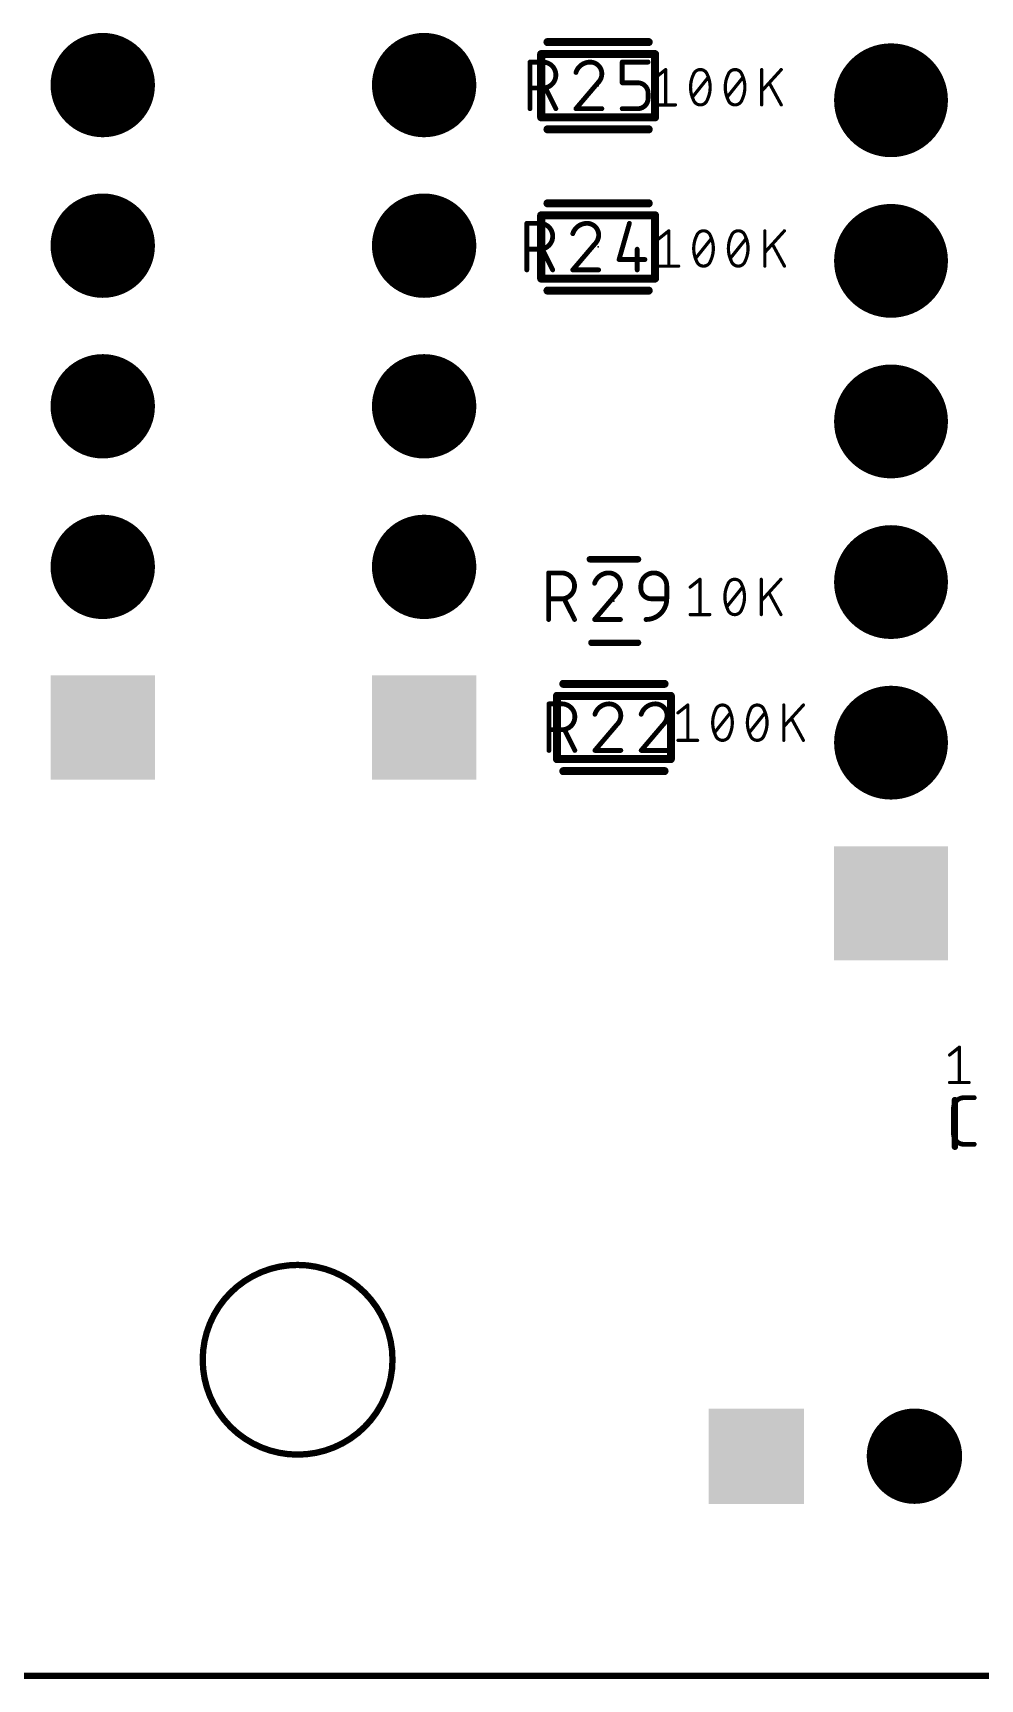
# Model space of a CAD drawing. Extents: x -0.1 to 70.1, y -0.1 to 54.
# Drawn here: x 12.82 to 27.79, y -0.05 to 25.99 of the extents above; entities that cross this region are included whole.
import ezdxf

# ---------------------------------------------------------------- set-up
doc = ezdxf.new("R2010")
doc.units = 0
for name, color, linetype in [('17', 110, 'CONTINUOUS'), ('20', 31, 'CONTINUOUS'), ('21', 253, 'CONTINUOUS'), ('23', 53, 'CONTINUOUS'), ('25', 253, 'CONTINUOUS'), ('27', 253, 'CONTINUOUS'), ('51', 253, 'CONTINUOUS')]:
    doc.layers.add(name, color=color, linetype=linetype)

# ---------------------------------------------------------------- blocks, each defined once
blk = doc.blocks.new('SQUAREP')
blk.add_solid([(-0.5, -0.5), (0.5, -0.5), (-0.5, 0.5), (0.5, 0.5)])
blk = doc.blocks.new('ROUNDP')
at = {"const_width": 0.5}
blk.add_lwpolyline([(0, -0.25, 1), (0, 0.25, 1), (0, -0.25)], format="xyb", dxfattribs=at)

msp = doc.modelspace()

# ---------------------------------------------------------------- linework, layer by layer
at = {"layer": '20', "const_width": 0.1}
msp.add_lwpolyline([(17, 3.5, 1), (17, 6.5, 1), (17, 3.5)], format="xyb", dxfattribs=at)
msp.add_lwpolyline([(5, 0), (65, 0)], dxfattribs=at)
at = {"layer": '21', "const_width": 0.127}
for points in [[(22.55, 25.84), (20.95, 25.84)], [(22.55, 24.46), (20.95, 24.46)], [(22.55, 23.29), (20.95, 23.29)], [(22.55, 21.91), (20.95, 21.91)], [(22.8, 15.69), (21.2, 15.69)], [(22.8, 14.31), (21.2, 14.31)]]:
    msp.add_lwpolyline(points, dxfattribs=at)
at = {"layer": '21', "const_width": 0.0635}
for points in [[(20.95, 25.8717, 1), (20.95, 25.8083)], [(22.55, 25.8083, 1), (22.55, 25.8717)], [(20.95, 24.4917, 1), (20.95, 24.4283)], [(22.55, 24.4283, 1), (22.55, 24.4917)], [(20.95, 23.3218, 1), (20.95, 23.2583)], [(22.55, 23.2583, 1), (22.55, 23.3218)], [(20.95, 21.9417, 1), (20.95, 21.8783)], [(22.55, 21.8783, 1), (22.55, 21.9417)], [(21.2, 15.7218, 1), (21.2, 15.6583)], [(22.8, 15.6583, 1), (22.8, 15.7218)], [(21.2, 14.3418, 1), (21.2, 14.2782)], [(22.8, 14.2782, 1), (22.8, 14.3418)]]:
    msp.add_lwpolyline(points, format="xyb", dxfattribs=at)
at = {"layer": '23'}
for p in [(21.75, 25.15), (21.75, 22.6), (22, 17), (22, 15)]:
    msp.add_point(p, dxfattribs=at)
at = {"layer": '25'}
for points, const_width in [([(20.6731, 24.787), (20.6731, 25.5236)], 0.0762), ([(20.6731, 25.5236), (20.8777, 25.5236)], 0.0762), ([(22.1311, 25.1962), (22.1311, 25.5236)], 0.0762), ([(22.1311, 25.5236), (22.5403, 25.5236)], 0.0762), ([(20.8777, 25.1143), (20.6731, 25.1143)], 0.0762), ([(21.0824, 24.787), (20.9187, 25.1143)], 0.0762), ([(21.7474, 25.1962), (21.3995, 24.787)], 0.0762), ([(22.3766, 25.1962), (22.1311, 25.1962)], 0.0762), ([(22.5403, 24.9506), (22.5403, 25.0325)], 0.0762), ([(21.3995, 24.787), (21.8088, 24.787)], 0.0762), ([(22.1311, 24.787), (22.3766, 24.787)], 0.0762), ([(20.6231, 22.237), (20.6231, 22.9736)], 0.0762), ([(20.6231, 22.9736), (20.8277, 22.9736)], 0.0762), ([(22.2447, 22.9736), (22.0811, 22.4006)], 0.0762), ([(21.6974, 22.6462), (21.3495, 22.237)], 0.0762), ([(20.8277, 22.5643), (20.6231, 22.5643)], 0.0762), ([(21.0324, 22.237), (20.8687, 22.5643)], 0.0762), ([(22.0811, 22.4006), (22.4903, 22.4006)], 0.0762), ([(22.3675, 22.5643), (22.3675, 22.237)], 0.0762), ([(21.3495, 22.237), (21.7588, 22.237)], 0.0762), ([(20.9681, 16.7081), (20.9681, 17.4447)], 0.0762), ([(20.9681, 17.4447), (21.1727, 17.4447)], 0.0762), ([(22.426, 17.1992), (22.426, 17.2401)], 0.0762), ([(22.8352, 17.2401), (22.8352, 17.0355)], 0.0762), ([(21.1727, 17.0355), (20.9681, 17.0355)], 0.0762), ([(21.3773, 16.7081), (21.2136, 17.0355)], 0.0762), ([(22.0423, 17.1173), (21.6945, 16.7081)], 0.0762), ([(22.8352, 17.0355), (22.5897, 17.0355)], 0.0762), ([(21.6945, 16.7081), (22.1037, 16.7081)], 0.0762), ([(20.9731, 14.637), (20.9731, 15.3736)], 0.0762), ([(20.9731, 15.3736), (21.1777, 15.3736)], 0.0762), ([(21.1777, 14.9643), (20.9731, 14.9643)], 0.0762), ([(21.3824, 14.637), (21.2187, 14.9643)], 0.0762), ([(22.0474, 15.0462), (21.6995, 14.637)], 0.0762), ([(22.7789, 15.0462), (22.4311, 14.637)], 0.0762), ([(21.6995, 14.637), (22.1088, 14.637)], 0.0762), ([(22.4311, 14.637), (22.8403, 14.637)], 0.0762), ([(27.3054, 9.82), (27.4606, 9.9442)], 0.0508), ([(27.4606, 9.9442), (27.4606, 9.3854)], 0.0508), ([(27.3054, 9.3854), (27.6158, 9.3854)], 0.0508), ([(27.5318, 9.1447), (27.6955, 9.1447)], 0.0762), ([(27.3681, 8.5718), (27.3681, 8.981)], 0.0762), ([(27.6955, 8.4081), (27.5318, 8.4081)], 0.0762)]:
    msp.add_lwpolyline(points, dxfattribs=dict(at, const_width=const_width))
for points, const_width in [([(20.6922, 25.5236, 1), (20.6541, 25.5236)], 0.0381), ([(20.6731, 25.5426, 1), (20.6731, 25.5045)], 0.0381), ([(20.8777, 25.1143, 1), (20.8777, 25.5236)], 0.0762), ([(20.8777, 25.5426, 1), (20.8777, 25.5045)], 0.0381), ([(20.8777, 25.5045, 1), (20.8777, 25.5426)], 0.0381), ([(21.6246, 25.5236, 0.3252), (21.3995, 25.3599)], 0.0762), ([(21.8088, 25.3394, 0.4142), (21.6246, 25.5236)], 0.0762), ([(21.6246, 25.5426, 1), (21.6246, 25.5045)], 0.0381), ([(21.6246, 25.5045, 1), (21.6246, 25.5426)], 0.0381), ([(22.1501, 25.5236, 1), (22.112, 25.5236)], 0.0381), ([(22.1311, 25.5426, 1), (22.1311, 25.5045)], 0.0381), ([(22.5403, 25.5045, 1), (22.5403, 25.5426)], 0.0381), ([(21.3814, 25.3657, 1), (21.4177, 25.354)], 0.0381), ([(21.7474, 25.1962, 0.2053), (21.8088, 25.3394)], 0.0762), ([(21.8278, 25.3394, 1), (21.7897, 25.3394)], 0.0381), ([(21.7897, 25.3394, 1), (21.8278, 25.3394)], 0.0381), ([(20.6731, 25.1334, 1), (20.6731, 25.0953)], 0.0381), ([(20.8777, 25.1334, 1), (20.8777, 25.0953)], 0.0381), ([(20.8777, 25.0953, 1), (20.8777, 25.1334)], 0.0381), ([(20.9357, 25.1229, 1), (20.9016, 25.1058)], 0.0381), ([(21.7342, 25.21, 1), (21.7605, 25.1824)], 0.0381), ([(21.7619, 25.1838, 1), (21.7329, 25.2085)], 0.0381), ([(22.112, 25.1962, 1), (22.1501, 25.1962)], 0.0381), ([(22.1311, 25.2152, 1), (22.1311, 25.1771)], 0.0381), ([(22.5403, 25.0325, 0.4142), (22.3766, 25.1962)], 0.0762), ([(22.3766, 25.2152, 1), (22.3766, 25.1771)], 0.0381), ([(22.3766, 25.1771, 1), (22.3766, 25.2152)], 0.0381), ([(22.5593, 25.0325, 1), (22.5212, 25.0325)], 0.0381), ([(22.5212, 25.0325, 1), (22.5593, 25.0325)], 0.0381), ([(20.6541, 24.787, 1), (20.6922, 24.787)], 0.0381), ([(21.0653, 24.7784, 1), (21.0994, 24.7955)], 0.0381), ([(21.3995, 24.806, 1), (21.3995, 24.7679)], 0.0381), ([(21.385, 24.7993, 1), (21.4141, 24.7746)], 0.0381), ([(21.8088, 24.7679, 1), (21.8088, 24.806)], 0.0381), ([(22.1311, 24.806, 1), (22.1311, 24.7679)], 0.0381), ([(22.3766, 24.787, 0.4142), (22.5403, 24.9506)], 0.0762), ([(22.3766, 24.806, 1), (22.3766, 24.7679)], 0.0381), ([(22.3766, 24.7679, 1), (22.3766, 24.806)], 0.0381), ([(22.5593, 24.9506, 1), (22.5212, 24.9506)], 0.0381), ([(22.5212, 24.9506, 1), (22.5593, 24.9506)], 0.0381), ([(20.6422, 22.9736, 1), (20.6041, 22.9736)], 0.0381), ([(20.6231, 22.9926, 1), (20.6231, 22.9545)], 0.0381), ([(20.8277, 22.5643, 1), (20.8277, 22.9736)], 0.0762), ([(20.8277, 22.9926, 1), (20.8277, 22.9545)], 0.0381), ([(20.8277, 22.9545, 1), (20.8277, 22.9926)], 0.0381), ([(21.5746, 22.9736, 0.3252), (21.3495, 22.8099)], 0.0762), ([(21.7588, 22.7894, 0.4142), (21.5746, 22.9736)], 0.0762), ([(21.5746, 22.9926, 1), (21.5746, 22.9545)], 0.0381), ([(21.5746, 22.9545, 1), (21.5746, 22.9926)], 0.0381), ([(22.2631, 22.9683, 1), (22.2264, 22.9788)], 0.0381), ([(21.3314, 22.8157, 1), (21.3677, 22.804)], 0.0381), ([(21.6842, 22.66, 1), (21.7105, 22.6324)], 0.0381), ([(21.6974, 22.6462, 0.2053), (21.7588, 22.7894)], 0.0762), ([(21.7119, 22.6338, 1), (21.6829, 22.6585)], 0.0381), ([(21.7778, 22.7894, 1), (21.7397, 22.7894)], 0.0381), ([(21.7397, 22.7894, 1), (21.7778, 22.7894)], 0.0381), ([(20.6231, 22.5834, 1), (20.6231, 22.5453)], 0.0381), ([(20.8277, 22.5834, 1), (20.8277, 22.5453)], 0.0381), ([(20.8277, 22.5453, 1), (20.8277, 22.5834)], 0.0381), ([(20.8857, 22.5729, 1), (20.8516, 22.5558)], 0.0381), ([(22.0627, 22.4059, 1), (22.0994, 22.3954)], 0.0381), ([(22.0811, 22.4197, 1), (22.0811, 22.3816)], 0.0381), ([(22.3866, 22.5643, 1), (22.3485, 22.5643)], 0.0381), ([(22.4903, 22.3816, 1), (22.4903, 22.4197)], 0.0381), ([(20.6041, 22.237, 1), (20.6422, 22.237)], 0.0381), ([(21.0153, 22.2284, 1), (21.0494, 22.2455)], 0.0381), ([(21.3495, 22.256, 1), (21.3495, 22.2179)], 0.0381), ([(21.335, 22.2493, 1), (21.3641, 22.2246)], 0.0381), ([(21.7588, 22.2179, 1), (21.7588, 22.256)], 0.0381), ([(22.3485, 22.237, 1), (22.3866, 22.237)], 0.0381), ([(20.9871, 17.4447, 1), (20.949, 17.4447)], 0.0381), ([(20.9681, 17.4638, 1), (20.9681, 17.4257)], 0.0381), ([(21.1727, 17.0355, 1), (21.1727, 17.4447)], 0.0762), ([(21.1727, 17.4638, 1), (21.1727, 17.4257)], 0.0381), ([(21.1727, 17.4257, 1), (21.1727, 17.4638)], 0.0381), ([(21.9196, 17.4447, 0.3252), (21.6945, 17.281)], 0.0762), ([(22.1037, 17.2606, 0.4142), (21.9196, 17.4447)], 0.0762), ([(21.9196, 17.4638, 1), (21.9196, 17.4257)], 0.0381), ([(21.9196, 17.4257, 1), (21.9196, 17.4637)], 0.0381), ([(22.8352, 17.2401, 1), (22.426, 17.2401)], 0.0762), ([(21.6764, 17.2869, 1), (21.7126, 17.2751)], 0.0381), ([(22.0423, 17.1173, 0.2053), (22.1037, 17.2606)], 0.0762), ([(22.1228, 17.2605, 1), (22.0847, 17.2606)], 0.0381), ([(22.0847, 17.2606, 1), (22.1228, 17.2606)], 0.0381), ([(22.426, 17.1992, 0.4142), (22.5897, 17.0355)], 0.0762), ([(22.4451, 17.2401, 1), (22.407, 17.2401)], 0.0381), ([(22.407, 17.2401, 1), (22.4451, 17.2401)], 0.0381), ([(22.4451, 17.1992, 1), (22.407, 17.1992)], 0.0381), ([(22.407, 17.1992, 1), (22.4451, 17.1992)], 0.0381), ([(22.8543, 17.2401, 1), (22.8162, 17.2401)], 0.0381), ([(22.8162, 17.2401, 1), (22.8543, 17.2401)], 0.0381), ([(20.9681, 17.0545, 1), (20.9681, 17.0164)], 0.0381), ([(21.1727, 17.0545, 1), (21.1727, 17.0164)], 0.0381), ([(21.1727, 17.0164, 1), (21.1727, 17.0545)], 0.0381), ([(21.2307, 17.044, 1), (21.1966, 17.027)], 0.0381), ([(22.0292, 17.1311, 1), (22.0555, 17.1035)], 0.0381), ([(22.0569, 17.105, 1), (22.0278, 17.1297)], 0.0381), ([(22.5079, 16.7081, 0.4142), (22.8352, 17.0355)], 0.0762), ([(22.5897, 17.0545, 1), (22.5897, 17.0164)], 0.0381), ([(22.5897, 17.0164, 1), (22.5897, 17.0545)], 0.0381), ([(22.8543, 17.0355, 1), (22.8162, 17.0355)], 0.0381), ([(22.8162, 17.0355, 1), (22.8543, 17.0355)], 0.0381), ([(22.8352, 17.0164, 1), (22.8352, 17.0545)], 0.0381), ([(20.949, 16.7081, 1), (20.9871, 16.7081)], 0.0381), ([(21.3603, 16.6996, 1), (21.3944, 16.7166)], 0.0381), ([(21.6945, 16.7272, 1), (21.6945, 16.6891)], 0.0381), ([(21.68, 16.7204, 1), (21.709, 16.6958)], 0.0381), ([(22.1037, 16.6891, 1), (22.1037, 16.7272)], 0.0381), ([(22.5079, 16.7271, 1), (22.5079, 16.689)], 0.0381), ([(20.9731, 15.3926, 1), (20.9731, 15.3545)], 0.0381), ([(20.9922, 15.3736, 1), (20.9541, 15.3736)], 0.0381), ([(21.1777, 14.9643, 1), (21.1777, 15.3736)], 0.0762), ([(21.1777, 15.3926, 1), (21.1777, 15.3545)], 0.0381), ([(21.1777, 15.3545, 1), (21.1777, 15.3926)], 0.0381), ([(21.9246, 15.3736, 0.3252), (21.6995, 15.2099)], 0.0762), ([(22.1088, 15.1894, 0.4142), (21.9246, 15.3736)], 0.0762), ([(21.9246, 15.3926, 1), (21.9246, 15.3545)], 0.0381), ([(21.9246, 15.3545, 1), (21.9246, 15.3926)], 0.0381), ([(22.6561, 15.3736, 0.3252), (22.4311, 15.2099)], 0.0762), ([(22.8403, 15.1894, 0.4142), (22.6561, 15.3736)], 0.0762), ([(22.6561, 15.3926, 1), (22.6561, 15.3545)], 0.0381), ([(22.6561, 15.3545, 1), (22.6561, 15.3926)], 0.0381), ([(21.6814, 15.2157, 1), (21.7177, 15.204)], 0.0381), ([(22.0474, 15.0462, 0.2053), (22.1088, 15.1894)], 0.0762), ([(22.1278, 15.1894, 1), (22.0897, 15.1894)], 0.0381), ([(22.0897, 15.1894, 1), (22.1278, 15.1894)], 0.0381), ([(22.4129, 15.2157, 1), (22.4492, 15.204)], 0.0381), ([(22.7789, 15.0462, 0.2053), (22.8403, 15.1894)], 0.0762), ([(22.8593, 15.1894, 1), (22.8212, 15.1894)], 0.0381), ([(22.8212, 15.1894, 1), (22.8593, 15.1894)], 0.0381), ([(20.9731, 14.9834, 1), (20.9731, 14.9453)], 0.0381), ([(21.1777, 14.9834, 1), (21.1777, 14.9453)], 0.0381), ([(21.1777, 14.9453, 1), (21.1777, 14.9834)], 0.0381), ([(21.2357, 14.9729, 1), (21.2016, 14.9558)], 0.0381), ([(22.0342, 15.06, 1), (22.0605, 15.0324)], 0.0381), ([(22.0619, 15.0338, 1), (22.0329, 15.0585)], 0.0381), ([(22.7658, 15.06, 1), (22.792, 15.0324)], 0.0381), ([(22.7934, 15.0338, 1), (22.7644, 15.0585)], 0.0381), ([(20.9541, 14.637, 1), (20.9922, 14.637)], 0.0381), ([(21.3653, 14.6284, 1), (21.3994, 14.6455)], 0.0381), ([(21.6995, 14.656, 1), (21.6995, 14.6179)], 0.0381), ([(21.685, 14.6493, 1), (21.7141, 14.6246)], 0.0381), ([(22.1088, 14.6179, 1), (22.1088, 14.656)], 0.0381), ([(22.4165, 14.6493, 1), (22.4456, 14.6246)], 0.0381), ([(22.4311, 14.656, 1), (22.4311, 14.6179)], 0.0381), ([(22.8403, 14.6179, 1), (22.8403, 14.656)], 0.0381), ([(27.4733, 9.9442, 1), (27.4479, 9.9442)], 0.0254), ([(27.4686, 9.9343, 1), (27.4527, 9.9541)], 0.0254), ([(27.2975, 9.8299, 1), (27.3133, 9.8101)], 0.0254), ([(27.3054, 9.3981, 1), (27.3054, 9.3727)], 0.0254), ([(27.4479, 9.3854, 1), (27.4733, 9.3854)], 0.0254), ([(27.6158, 9.3727, 1), (27.6158, 9.3981)], 0.0254), ([(27.5318, 9.1447, 0.4142), (27.3681, 8.981)], 0.0762), ([(27.5318, 9.1638, 1), (27.5318, 9.1257)], 0.0381), ([(27.5318, 9.1257, 1), (27.5318, 9.1637)], 0.0381), ([(27.6955, 9.1257, 1), (27.6955, 9.1638)], 0.0381), ([(27.3872, 8.981, 1), (27.3491, 8.981)], 0.0381), ([(27.3491, 8.981, 1), (27.3872, 8.981)], 0.0381), ([(27.3681, 8.5718, 0.4142), (27.5318, 8.4081)], 0.0762), ([(27.3872, 8.5718, 1), (27.3491, 8.5718)], 0.0381), ([(27.3491, 8.5718, 1), (27.3872, 8.5718)], 0.0381), ([(27.5318, 8.4272, 1), (27.5318, 8.3891)], 0.0381), ([(27.5318, 8.3891, 1), (27.5318, 8.4272)], 0.0381), ([(27.6955, 8.3891, 1), (27.6955, 8.4272)], 0.0381)]:
    msp.add_lwpolyline(points, format="xyb", dxfattribs=dict(at, const_width=const_width))
at = {"layer": '27', "const_width": 0.0508}
for points in [[(22.6624, 25.2814), (22.8177, 25.4055)], [(22.8177, 25.4055), (22.8177, 24.8467)], [(23.2421, 24.9709), (23.4905, 25.2814)], [(23.7908, 24.9709), (24.0391, 25.2814)], [(24.3349, 24.8467), (24.3349, 25.4055)], [(24.6454, 25.4055), (24.3349, 25.064)], [(24.6454, 24.8467), (24.4591, 25.1882)], [(22.6624, 24.8467), (22.9729, 24.8467)], [(22.7124, 22.7314), (22.8677, 22.8555)], [(22.8677, 22.8555), (22.8677, 22.2967)], [(23.2921, 22.4209), (23.5405, 22.7314)], [(23.8408, 22.4209), (24.0891, 22.7314)], [(24.3849, 22.2967), (24.3849, 22.8555)], [(24.6954, 22.8555), (24.3849, 22.514)], [(24.6954, 22.2967), (24.5091, 22.6382)], [(22.7124, 22.2967), (23.0229, 22.2967)], [(23.2054, 17.22), (23.3606, 17.3442)], [(23.3606, 17.3442), (23.3606, 16.7854)], [(23.7851, 16.9096), (24.0334, 17.22)], [(24.3293, 16.7854), (24.3293, 17.3442)], [(24.6397, 17.3442), (24.3293, 17.0027)], [(24.6397, 16.7854), (24.4534, 17.1269)], [(23.2054, 16.7854), (23.5158, 16.7854)], [(23.0124, 15.2314), (23.1677, 15.3555)], [(23.1677, 15.3555), (23.1677, 14.7967)], [(24.6849, 14.7967), (24.6849, 15.3555)], [(24.9954, 15.3555), (24.6849, 15.014)], [(23.5921, 14.9209), (23.8405, 15.2314)], [(24.1408, 14.9209), (24.3891, 15.2314)], [(24.9954, 14.7967), (24.8091, 15.1382)], [(23.0124, 14.7967), (23.3229, 14.7967)]]:
    msp.add_lwpolyline(points, dxfattribs=at)
at = {"layer": '27'}
for points, const_width in [([(22.6545, 25.2913, 1), (22.6704, 25.2714)], 0.0254), ([(22.8304, 25.4055, 1), (22.805, 25.4055)], 0.0254), ([(22.8256, 25.3956, 1), (22.8097, 25.4154)], 0.0254), ([(23.2576, 25.3279, 0.1139), (23.2111, 25.1261)], 0.0508), ([(23.3663, 25.4055, 0.3205), (23.2576, 25.3279)], 0.0508), ([(23.2456, 25.332, 1), (23.2697, 25.3238)], 0.0254), ([(23.2691, 25.3224, 1), (23.2462, 25.3335)], 0.0254), ([(23.475, 25.3279, 0.3205), (23.3663, 25.4055)], 0.0508), ([(23.3663, 25.4182, 1), (23.3663, 25.3928)], 0.0254), ([(23.3663, 25.3928, 1), (23.3663, 25.4182)], 0.0254), ([(23.4864, 25.3335, 1), (23.4635, 25.3224)], 0.0254), ([(23.5215, 25.1261, 0.1139), (23.475, 25.3279)], 0.0508), ([(23.4629, 25.3238, 1), (23.487, 25.332)], 0.0254), ([(23.5004, 25.2734, 1), (23.4806, 25.2893)], 0.0254), ([(23.8063, 25.3279, 0.1139), (23.7597, 25.1261)], 0.0508), ([(23.9149, 25.4055, 0.3205), (23.8063, 25.3279)], 0.0508), ([(23.7943, 25.332, 1), (23.8183, 25.3238)], 0.0254), ([(23.8177, 25.3224, 1), (23.7949, 25.3335)], 0.0254), ([(24.0236, 25.3279, 0.3205), (23.9149, 25.4055)], 0.0508), ([(23.9149, 25.4182, 1), (23.9149, 25.3928)], 0.0254), ([(23.9149, 25.3928, 1), (23.9149, 25.4182)], 0.0254), ([(24.0702, 25.1261, 0.1139), (24.0236, 25.3279)], 0.0508), ([(24.035, 25.3335, 1), (24.0122, 25.3224)], 0.0254), ([(24.0116, 25.3238, 1), (24.0356, 25.332)], 0.0254), ([(24.049, 25.2734, 1), (24.0292, 25.2893)], 0.0254), ([(24.3476, 25.4055, 1), (24.3222, 25.4055)], 0.0254), ([(24.6548, 25.397, 1), (24.636, 25.4141)], 0.0254), ([(23.2111, 25.1261, 0.1139), (23.2576, 24.9243)], 0.0508), ([(23.2238, 25.1261, 1), (23.1984, 25.1261)], 0.0254), ([(23.1984, 25.1261, 1), (23.2238, 25.1261)], 0.0254), ([(23.475, 24.9243, 0.1139), (23.5215, 25.1261)], 0.0508), ([(23.5342, 25.1261, 1), (23.5088, 25.1261)], 0.0254), ([(23.5088, 25.1261, 1), (23.5342, 25.1261)], 0.0254), ([(23.7597, 25.1261, 0.1139), (23.8063, 24.9243)], 0.0508), ([(23.7724, 25.1261, 1), (23.747, 25.1261)], 0.0254), ([(23.747, 25.1261, 1), (23.7724, 25.1261)], 0.0254), ([(24.0236, 24.9243, 0.1139), (24.0702, 25.1261)], 0.0508), ([(24.0829, 25.1261, 1), (24.0575, 25.1261)], 0.0254), ([(24.0575, 25.1261, 1), (24.0829, 25.1261)], 0.0254), ([(24.3255, 25.0726, 1), (24.3443, 25.0555)], 0.0254), ([(24.4703, 25.1943, 1), (24.448, 25.1821)], 0.0254), ([(22.6624, 24.8594, 1), (22.6624, 24.834)], 0.0254), ([(22.805, 24.8467, 1), (22.8304, 24.8467)], 0.0254), ([(22.9729, 24.834, 1), (22.9729, 24.8594)], 0.0254), ([(23.2322, 24.9788, 1), (23.252, 24.963)], 0.0254), ([(23.2697, 24.9285, 1), (23.2456, 24.9202)], 0.0254), ([(23.2576, 24.9243, 0.3205), (23.3663, 24.8467)], 0.0508), ([(23.2462, 24.9188, 1), (23.2691, 24.9299)], 0.0254), ([(23.3663, 24.8467, 0.3205), (23.4749, 24.9243)], 0.0508), ([(23.3663, 24.8594, 1), (23.3663, 24.834)], 0.0254), ([(23.3663, 24.834, 1), (23.3663, 24.8594)], 0.0254), ([(23.4635, 24.9299, 1), (23.4864, 24.9188)], 0.0254), ([(23.487, 24.9202, 1), (23.4629, 24.9285)], 0.0254), ([(23.7808, 24.9788, 1), (23.8007, 24.963)], 0.0254), ([(23.8063, 24.9243, 0.3205), (23.9149, 24.8467)], 0.0508), ([(23.8183, 24.9285, 1), (23.7943, 24.9202)], 0.0254), ([(23.7949, 24.9188, 1), (23.8177, 24.9299)], 0.0254), ([(23.9149, 24.8467, 0.3205), (24.0236, 24.9243)], 0.0508), ([(23.9149, 24.8594, 1), (23.9149, 24.834)], 0.0254), ([(23.9149, 24.834, 1), (23.9149, 24.8594)], 0.0254), ([(24.0122, 24.9299, 1), (24.035, 24.9188)], 0.0254), ([(24.0356, 24.9202, 1), (24.0116, 24.9285)], 0.0254), ([(24.3222, 24.8467, 1), (24.3476, 24.8467)], 0.0254), ([(24.6342, 24.8406, 1), (24.6565, 24.8528)], 0.0254), ([(22.7045, 22.7413, 1), (22.7204, 22.7214)], 0.0254), ([(22.8804, 22.8555, 1), (22.855, 22.8555)], 0.0254), ([(22.8756, 22.8456, 1), (22.8597, 22.8654)], 0.0254), ([(23.3076, 22.7779, 0.1139), (23.2611, 22.5761)], 0.0508), ([(23.4163, 22.8555, 0.3205), (23.3076, 22.7779)], 0.0508), ([(23.2956, 22.782, 1), (23.3197, 22.7738)], 0.0254), ([(23.3191, 22.7724, 1), (23.2962, 22.7835)], 0.0254), ([(23.525, 22.7779, 0.3205), (23.4163, 22.8555)], 0.0508), ([(23.4163, 22.8682, 1), (23.4163, 22.8428)], 0.0254), ([(23.4163, 22.8428, 1), (23.4163, 22.8682)], 0.0254), ([(23.5364, 22.7835, 1), (23.5135, 22.7724)], 0.0254), ([(23.5715, 22.5761, 0.1139), (23.525, 22.7779)], 0.0508), ([(23.5129, 22.7738, 1), (23.537, 22.782)], 0.0254), ([(23.5504, 22.7234, 1), (23.5306, 22.7393)], 0.0254), ([(23.8563, 22.7779, 0.1139), (23.8097, 22.5761)], 0.0508), ([(23.9649, 22.8555, 0.3205), (23.8563, 22.7779)], 0.0508), ([(23.8443, 22.782, 1), (23.8683, 22.7738)], 0.0254), ([(23.8677, 22.7724, 1), (23.8449, 22.7835)], 0.0254), ([(24.0736, 22.7779, 0.3205), (23.9649, 22.8555)], 0.0508), ([(23.9649, 22.8682, 1), (23.9649, 22.8428)], 0.0254), ([(23.9649, 22.8428, 1), (23.9649, 22.8682)], 0.0254), ([(24.1202, 22.5761, 0.1139), (24.0736, 22.7779)], 0.0508), ([(24.085, 22.7835, 1), (24.0622, 22.7724)], 0.0254), ([(24.0616, 22.7738, 1), (24.0856, 22.782)], 0.0254), ([(24.099, 22.7234, 1), (24.0792, 22.7393)], 0.0254), ([(24.3976, 22.8555, 1), (24.3722, 22.8555)], 0.0254), ([(24.5203, 22.6443, 1), (24.498, 22.6321)], 0.0254), ([(24.7048, 22.847, 1), (24.686, 22.8641)], 0.0254), ([(23.2611, 22.5761, 0.1139), (23.3076, 22.3743)], 0.0508), ([(23.2738, 22.5761, 1), (23.2484, 22.5761)], 0.0254), ([(23.2484, 22.5761, 1), (23.2738, 22.5761)], 0.0254), ([(23.2822, 22.4288, 1), (23.302, 22.413)], 0.0254), ([(23.3197, 22.3785, 1), (23.2956, 22.3702)], 0.0254), ([(23.3076, 22.3743, 0.3205), (23.4163, 22.2967)], 0.0508), ([(23.2962, 22.3688, 1), (23.3191, 22.3799)], 0.0254), ([(23.4163, 22.2967, 0.3205), (23.525, 22.3743)], 0.0508), ([(23.5135, 22.3799, 1), (23.5364, 22.3688)], 0.0254), ([(23.525, 22.3743, 0.1139), (23.5715, 22.5761)], 0.0508), ([(23.537, 22.3702, 1), (23.5129, 22.3785)], 0.0254), ([(23.5842, 22.5761, 1), (23.5588, 22.5761)], 0.0254), ([(23.5588, 22.5761, 1), (23.5842, 22.5761)], 0.0254), ([(23.8097, 22.5761, 0.1139), (23.8563, 22.3743)], 0.0508), ([(23.8224, 22.5761, 1), (23.797, 22.5761)], 0.0254), ([(23.797, 22.5761, 1), (23.8224, 22.5761)], 0.0254), ([(23.8308, 22.4288, 1), (23.8507, 22.413)], 0.0254), ([(23.8563, 22.3743, 0.3205), (23.9649, 22.2967)], 0.0508), ([(23.8683, 22.3785, 1), (23.8443, 22.3702)], 0.0254), ([(23.8449, 22.3688, 1), (23.8677, 22.3799)], 0.0254), ([(23.9649, 22.2967, 0.3205), (24.0736, 22.3743)], 0.0508), ([(24.0736, 22.3743, 0.1139), (24.1202, 22.5761)], 0.0508), ([(24.0622, 22.3799, 1), (24.085, 22.3688)], 0.0254), ([(24.0856, 22.3702, 1), (24.0616, 22.3785)], 0.0254), ([(24.1329, 22.5761, 1), (24.1075, 22.5761)], 0.0254), ([(24.1075, 22.5761, 1), (24.1329, 22.5761)], 0.0254), ([(24.3755, 22.5226, 1), (24.3943, 22.5055)], 0.0254), ([(22.7124, 22.3094, 1), (22.7124, 22.284)], 0.0254), ([(22.855, 22.2967, 1), (22.8804, 22.2967)], 0.0254), ([(23.0229, 22.284, 1), (23.0229, 22.3094)], 0.0254), ([(23.4163, 22.3094, 1), (23.4163, 22.284)], 0.0254), ([(23.4163, 22.284, 1), (23.4163, 22.3094)], 0.0254), ([(23.9649, 22.3094, 1), (23.9649, 22.284)], 0.0254), ([(23.9649, 22.284, 1), (23.9649, 22.3094)], 0.0254), ([(24.3722, 22.2967, 1), (24.3976, 22.2967)], 0.0254), ([(24.6842, 22.2906, 1), (24.7065, 22.3028)], 0.0254), ([(23.1975, 17.2299, 1), (23.2133, 17.2101)], 0.0254), ([(23.3733, 17.3442, 1), (23.3479, 17.3442)], 0.0254), ([(23.3686, 17.3343, 1), (23.3527, 17.3541)], 0.0254), ([(23.8006, 17.2666, 0.1139), (23.754, 17.0648)], 0.0508), ([(23.9093, 17.3442, 0.3205), (23.8006, 17.2666)], 0.0508), ([(23.7886, 17.2707, 1), (23.8126, 17.2625)], 0.0254), ([(23.812, 17.261, 1), (23.7892, 17.2722)], 0.0254), ([(24.0179, 17.2666, 0.3205), (23.9093, 17.3442)], 0.0508), ([(23.9093, 17.3569, 1), (23.9093, 17.3315)], 0.0254), ([(23.9093, 17.3315, 1), (23.9093, 17.3569)], 0.0254), ([(24.0645, 17.0648, 0.1139), (24.0179, 17.2666)], 0.0508), ([(24.0293, 17.2722, 1), (24.0065, 17.261)], 0.0254), ([(24.0059, 17.2625, 1), (24.0299, 17.2707)], 0.0254), ([(24.0434, 17.2121, 1), (24.0235, 17.228)], 0.0254), ([(24.342, 17.3442, 1), (24.3166, 17.3442)], 0.0254), ([(24.6491, 17.3357, 1), (24.6303, 17.3527)], 0.0254), ([(23.754, 17.0648, 0.1139), (23.8006, 16.863)], 0.0508), ([(23.7667, 17.0648, 1), (23.7413, 17.0648)], 0.0254), ([(23.7413, 17.0648, 1), (23.7667, 17.0648)], 0.0254), ([(23.7752, 16.9175, 1), (23.795, 16.9016)], 0.0254), ([(24.0179, 16.863, 0.1139), (24.0645, 17.0648)], 0.0508), ([(24.0772, 17.0648, 1), (24.0518, 17.0648)], 0.0254), ([(24.0518, 17.0648, 1), (24.0772, 17.0648)], 0.0254), ([(24.3199, 17.0113, 1), (24.3387, 16.9942)], 0.0254), ([(24.4646, 17.133, 1), (24.4423, 17.1208)], 0.0254), ([(23.2054, 16.7981, 1), (23.2054, 16.7727)], 0.0254), ([(23.3479, 16.7854, 1), (23.3733, 16.7854)], 0.0254), ([(23.5158, 16.7727, 1), (23.5158, 16.7981)], 0.0254), ([(23.8006, 16.863, 0.3205), (23.9093, 16.7854)], 0.0508), ([(23.8126, 16.8671, 1), (23.7886, 16.8589)], 0.0254), ([(23.7892, 16.8574, 1), (23.812, 16.8686)], 0.0254), ([(23.9093, 16.7854, 0.3205), (24.0179, 16.863)], 0.0508), ([(23.9093, 16.7981, 1), (23.9093, 16.7727)], 0.0254), ([(23.9093, 16.7727, 1), (23.9093, 16.7981)], 0.0254), ([(24.0065, 16.8686, 1), (24.0293, 16.8574)], 0.0254), ([(24.0299, 16.8589, 1), (24.0059, 16.8671)], 0.0254), ([(24.3166, 16.7854, 1), (24.342, 16.7854)], 0.0254), ([(24.6286, 16.7793, 1), (24.6509, 16.7915)], 0.0254), ([(23.1804, 15.3555, 1), (23.155, 15.3555)], 0.0254), ([(23.1756, 15.3456, 1), (23.1597, 15.3654)], 0.0254), ([(23.7163, 15.3555, 0.3205), (23.6076, 15.2779)], 0.0508), ([(23.825, 15.2779, 0.3205), (23.7163, 15.3555)], 0.0508), ([(23.7163, 15.3682, 1), (23.7163, 15.3428)], 0.0254), ([(23.7163, 15.3428, 1), (23.7163, 15.3682)], 0.0254), ([(24.2649, 15.3555, 0.3205), (24.1563, 15.2779)], 0.0508), ([(24.3736, 15.2779, 0.3205), (24.2649, 15.3555)], 0.0508), ([(24.2649, 15.3682, 1), (24.2649, 15.3428)], 0.0254), ([(24.2649, 15.3428, 1), (24.2649, 15.3682)], 0.0254), ([(24.6976, 15.3555, 1), (24.6722, 15.3555)], 0.0254), ([(25.0048, 15.347, 1), (24.986, 15.3641)], 0.0254), ([(23.0045, 15.2413, 1), (23.0204, 15.2214)], 0.0254), ([(23.6076, 15.2779, 0.1139), (23.5611, 15.0761)], 0.0508), ([(23.5611, 15.0761, 0.1139), (23.6076, 14.8743)], 0.0508), ([(23.5738, 15.0761, 1), (23.5484, 15.0761)], 0.0254), ([(23.5956, 15.282, 1), (23.6197, 15.2738)], 0.0254), ([(23.6191, 15.2724, 1), (23.5962, 15.2835)], 0.0254), ([(23.8364, 15.2835, 1), (23.8135, 15.2724)], 0.0254), ([(23.8715, 15.0761, 0.1139), (23.825, 15.2779)], 0.0508), ([(23.825, 14.8743, 0.1139), (23.8715, 15.0761)], 0.0508), ([(23.8129, 15.2738, 1), (23.837, 15.282)], 0.0254), ([(23.8504, 15.2234, 1), (23.8306, 15.2393)], 0.0254), ([(23.8842, 15.0761, 1), (23.8588, 15.0761)], 0.0254), ([(24.1563, 15.2779, 0.1139), (24.1097, 15.0761)], 0.0508), ([(24.1097, 15.0761, 0.1139), (24.1563, 14.8743)], 0.0508), ([(24.1224, 15.0761, 1), (24.097, 15.0761)], 0.0254), ([(24.1443, 15.282, 1), (24.1683, 15.2738)], 0.0254), ([(24.1677, 15.2724, 1), (24.1449, 15.2835)], 0.0254), ([(24.4202, 15.0761, 0.1139), (24.3736, 15.2779)], 0.0508), ([(24.385, 15.2835, 1), (24.3622, 15.2724)], 0.0254), ([(24.3736, 14.8743, 0.1139), (24.4202, 15.0761)], 0.0508), ([(24.3616, 15.2738, 1), (24.3856, 15.282)], 0.0254), ([(24.399, 15.2234, 1), (24.3792, 15.2393)], 0.0254), ([(24.4329, 15.0761, 1), (24.4075, 15.0761)], 0.0254), ([(24.8203, 15.1443, 1), (24.798, 15.1321)], 0.0254), ([(23.5484, 15.0761, 1), (23.5738, 15.0761)], 0.0254), ([(23.5822, 14.9288, 1), (23.602, 14.913)], 0.0254), ([(23.6197, 14.8785, 1), (23.5956, 14.8702)], 0.0254), ([(23.6076, 14.8743, 0.3205), (23.7163, 14.7967)], 0.0508), ([(23.5962, 14.8688, 1), (23.6191, 14.8799)], 0.0254), ([(23.7163, 14.7967, 0.3205), (23.825, 14.8743)], 0.0508), ([(23.8135, 14.8799, 1), (23.8364, 14.8688)], 0.0254), ([(23.837, 14.8702, 1), (23.8129, 14.8785)], 0.0254), ([(23.8588, 15.0761, 1), (23.8842, 15.0761)], 0.0254), ([(24.097, 15.0761, 1), (24.1224, 15.0761)], 0.0254), ([(24.1308, 14.9288, 1), (24.1507, 14.913)], 0.0254), ([(24.1563, 14.8743, 0.3205), (24.2649, 14.7967)], 0.0508), ([(24.1683, 14.8785, 1), (24.1443, 14.8702)], 0.0254), ([(24.1449, 14.8688, 1), (24.1677, 14.8799)], 0.0254), ([(24.2649, 14.7967, 0.3205), (24.3736, 14.8743)], 0.0508), ([(24.3622, 14.8799, 1), (24.385, 14.8688)], 0.0254), ([(24.3856, 14.8702, 1), (24.3616, 14.8785)], 0.0254), ([(24.4075, 15.0761, 1), (24.4329, 15.0761)], 0.0254), ([(24.6755, 15.0226, 1), (24.6943, 15.0055)], 0.0254), ([(23.0124, 14.8094, 1), (23.0124, 14.784)], 0.0254), ([(23.155, 14.7967, 1), (23.1804, 14.7967)], 0.0254), ([(23.3229, 14.784, 1), (23.3229, 14.8094)], 0.0254), ([(23.7163, 14.8094, 1), (23.7163, 14.784)], 0.0254), ([(23.7163, 14.784, 1), (23.7163, 14.8094)], 0.0254), ([(24.2649, 14.8094, 1), (24.2649, 14.784)], 0.0254), ([(24.2649, 14.784, 1), (24.2649, 14.8094)], 0.0254), ([(24.6722, 14.7967, 1), (24.6976, 14.7967)], 0.0254), ([(24.9842, 14.7906, 1), (25.0065, 14.8028)], 0.0254)]:
    msp.add_lwpolyline(points, format="xyb", dxfattribs=dict(at, const_width=const_width))
at = {"layer": '51'}
for points, const_width in [([(22.65, 25.65), (20.85, 25.65)], 0.127), ([(20.85, 24.65), (20.85, 25.65)], 0.127), ([(22.65, 24.65), (22.65, 25.65)], 0.127), ([(22.65, 24.65), (20.85, 24.65)], 0.127), ([(22.65, 23.1), (20.85, 23.1)], 0.127), ([(20.85, 22.1), (20.85, 23.1)], 0.127), ([(22.65, 22.1), (22.65, 23.1)], 0.127), ([(22.65, 22.1), (20.85, 22.1)], 0.127), ([(21.619, 17.66), (22.381, 17.66)], 0.1016), ([(21.644, 16.34), (22.381, 16.34)], 0.1016), ([(22.9, 15.5), (21.1, 15.5)], 0.127), ([(21.1, 14.5), (21.1, 15.5)], 0.127), ([(22.9, 14.5), (22.9, 15.5)], 0.127), ([(22.9, 14.5), (21.1, 14.5)], 0.127), ([(27.39, 9.106), (27.39, 8.369)], 0.1016)]:
    msp.add_lwpolyline(points, dxfattribs=dict(at, const_width=const_width))
for points, const_width in [([(20.85, 25.6818, 1), (20.85, 25.6183)], 0.0635), ([(20.8818, 25.65, 1), (20.8183, 25.65)], 0.0635), ([(22.6818, 25.65, 1), (22.6183, 25.65)], 0.0635), ([(22.65, 25.6183, 1), (22.65, 25.6818)], 0.0635), ([(20.85, 24.6818, 1), (20.85, 24.6183)], 0.0635), ([(20.8183, 24.65, 1), (20.8818, 24.65)], 0.0635), ([(22.6183, 24.65, 1), (22.6818, 24.65)], 0.0635), ([(22.65, 24.6183, 1), (22.65, 24.6818)], 0.0635), ([(20.85, 23.1318, 1), (20.85, 23.0683)], 0.0635), ([(20.8818, 23.1, 1), (20.8183, 23.1)], 0.0635), ([(22.6818, 23.1, 1), (22.6183, 23.1)], 0.0635), ([(22.65, 23.0683, 1), (22.65, 23.1318)], 0.0635), ([(20.85, 22.1318, 1), (20.85, 22.0683)], 0.0635), ([(20.8183, 22.1, 1), (20.8818, 22.1)], 0.0635), ([(22.6183, 22.1, 1), (22.6818, 22.1)], 0.0635), ([(22.65, 22.0683, 1), (22.65, 22.1318)], 0.0635), ([(21.619, 17.6854, 1), (21.619, 17.6346)], 0.0508), ([(22.381, 17.6346, 1), (22.381, 17.6854)], 0.0508), ([(21.644, 16.3654, 1), (21.644, 16.3146)], 0.0508), ([(22.381, 16.3146, 1), (22.381, 16.3654)], 0.0508), ([(21.1, 15.5318, 1), (21.1, 15.4682)], 0.0635), ([(21.1318, 15.5, 1), (21.0683, 15.5)], 0.0635), ([(22.9318, 15.5, 1), (22.8683, 15.5)], 0.0635), ([(22.9, 15.4682, 1), (22.9, 15.5318)], 0.0635), ([(21.1, 14.5318, 1), (21.1, 14.4682)], 0.0635), ([(21.0683, 14.5, 1), (21.1318, 14.5)], 0.0635), ([(22.8683, 14.5, 1), (22.9318, 14.5)], 0.0635), ([(22.9, 14.4682, 1), (22.9, 14.5318)], 0.0635), ([(27.4154, 9.106, 1), (27.3646, 9.106)], 0.0508), ([(27.3646, 8.369, 1), (27.4154, 8.369)], 0.0508)]:
    msp.add_lwpolyline(points, format="xyb", dxfattribs=dict(at, const_width=const_width))

# ---------------------------------------------------------------- block references
at = {"layer": '17'}
for name, p, xscale, yscale, rotation in [('ROUNDP', (13.92, 25.16), 1.65, 1.65, 90), ('ROUNDP', (13.92, 25.16), 1.65, 1.65, 90), ('ROUNDP', (19, 25.16), 1.65, 1.65, 90), ('ROUNDP', (19, 25.16), 1.65, 1.65, 90), ('ROUNDP', (13.92, 22.62), 1.65, 1.65, 90), ('ROUNDP', (13.92, 22.62), 1.65, 1.65, 90), ('ROUNDP', (19, 22.62), 1.65, 1.65, 90), ('ROUNDP', (19, 22.62), 1.65, 1.65, 90), ('ROUNDP', (13.92, 20.08), 1.65, 1.65, 90), ('ROUNDP', (13.92, 20.08), 1.65, 1.65, 90), ('ROUNDP', (19, 20.08), 1.65, 1.65, 90), ('ROUNDP', (19, 20.08), 1.65, 1.65, 90), ('ROUNDP', (13.92, 17.54), 1.65, 1.65, 90), ('ROUNDP', (13.92, 17.54), 1.65, 1.65, 90), ('ROUNDP', (19, 17.54), 1.65, 1.65, 90), ('ROUNDP', (19, 17.54), 1.65, 1.65, 90), ('SQUAREP', (13.92, 15), 1.65, 1.65, 90), ('SQUAREP', (13.92, 15), 1.65, 1.65, 90), ('SQUAREP', (19, 15), 1.65, 1.65, 90), ('SQUAREP', (19, 15), 1.65, 1.65, 90), ('SQUAREP', (24.25, 3.475), 1.508, 1.508, 180), ('SQUAREP', (24.25, 3.475), 1.508, 1.508, 180), ('ROUNDP', (26.75, 3.475), 1.508, 1.508, 180), ('ROUNDP', (26.75, 3.475), 1.508, 1.508, 180)]:
    msp.add_blockref(name, p, dxfattribs=dict(at, xscale=xscale, yscale=yscale, rotation=rotation))
at = {"layer": '17', "xscale": 1.8, "yscale": 1.8}
for name, p in [('ROUNDP', (26.38, 24.92)), ('ROUNDP', (26.38, 24.92)), ('ROUNDP', (26.38, 22.38)), ('ROUNDP', (26.38, 22.38)), ('ROUNDP', (26.38, 19.84)), ('ROUNDP', (26.38, 19.84)), ('ROUNDP', (26.38, 17.3)), ('ROUNDP', (26.38, 17.3)), ('ROUNDP', (26.38, 14.76)), ('ROUNDP', (26.38, 14.76)), ('SQUAREP', (26.38, 12.22)), ('SQUAREP', (26.38, 12.22))]:
    msp.add_blockref(name, p, dxfattribs=at)

doc.saveas('drawing.dxf')
